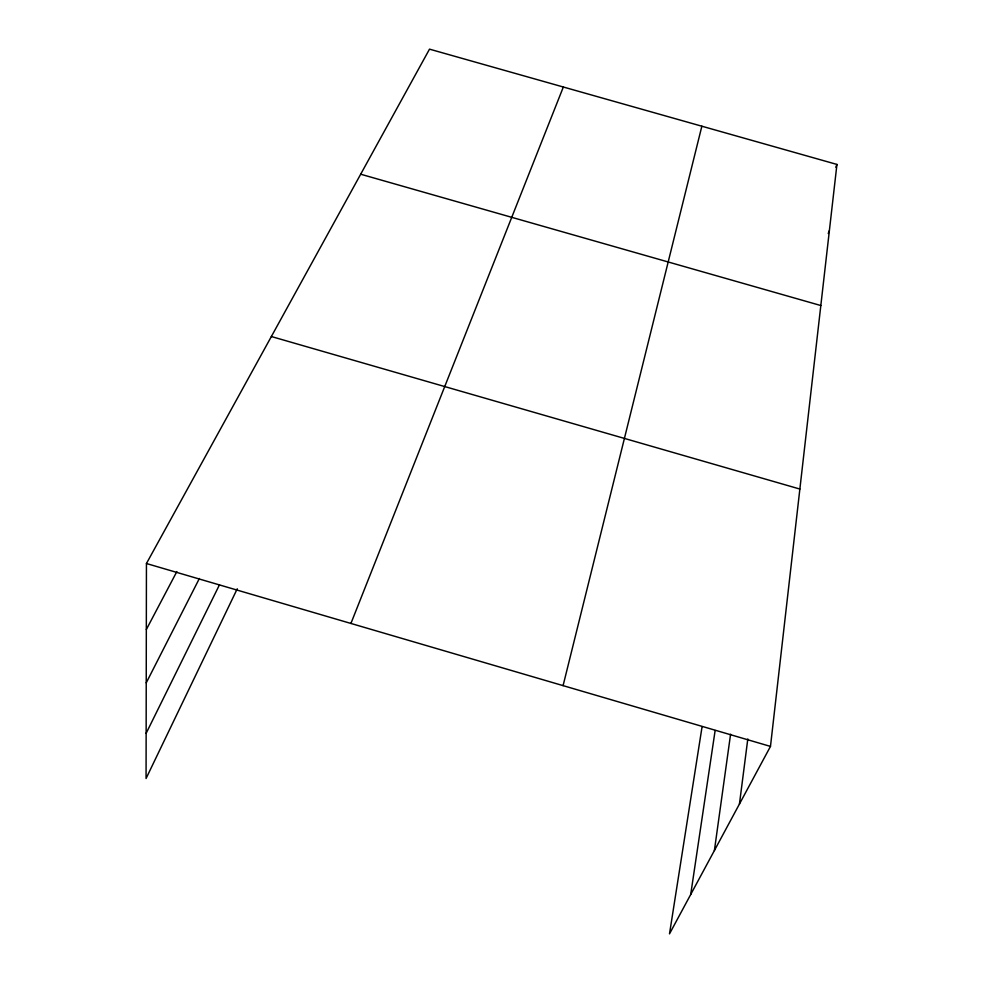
<?xml version="1.0" encoding="UTF-8"?>
<svg xmlns="http://www.w3.org/2000/svg" width="983" height="983" viewBox="0 0 983 983"><rect width="100%" height="100%" fill="white"/><g stroke="black" fill="none" stroke-linecap="round" stroke-linejoin="round"><path stroke-width="1.47" d="M702.095 726.609L669.509 933.85L770.475 746.416L836.938 164.431L429.51 49.15L146.442 563.517L146.062 778.511L237.259 588.78M739.449 804.033L747.805 738.946M714.395 850.528L730.59 734.19M690.705 894.518L715.133 730.504M563.087 685.63L701.862 126.217M350.919 623.455L563.345 87.02M835.833 167.221L836.938 164.431M828.227 233.499L829.382 230.661M146.135 733.33L219.479 584.811M146.234 682.853L199.377 578.495M146.332 629.525L176.854 571.578M360.687 174.212L820.83 305.541M271.357 336.53L799.867 489.055M146.442 563.517L770.475 746.416"/></g></svg>
